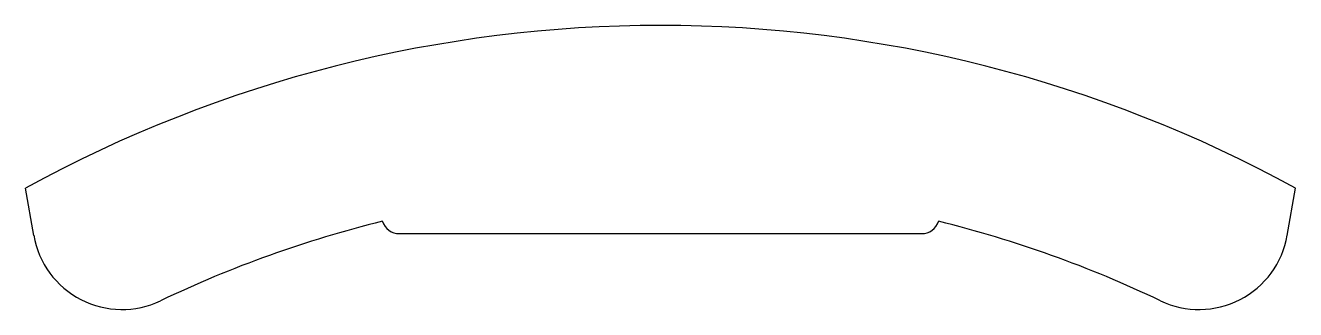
# Model space of a CAD drawing. Header units: millimetres. Extents: x 39 to 181, y 186 to 217.
import ezdxf

# ---------------------------------------------------------------- set-up
doc = ezdxf.new("R2010")
doc.units = ezdxf.units.MM

msp = doc.modelspace()

# ---------------------------------------------------------------- linework, layer by layer
for p, q in [((40.1, 194.09), (39.17, 199.34)), ((179.9, 194.09), (180.83, 199.34)), ((80.89, 194.28), (139.11, 194.28))]:
    msp.add_line(p, q)
for centre, radius, start, end in [((110, 70), 147.46, 61.2946, 118.7054), ((110, 70), 129.43, 103.8638, 115.513), ((80.89, 196.28), 2, 198.3226, 270), ((139.11, 196.28), 2, 270, 341.6774), ((110, 70), 129.43, 64.487, 76.1362), ((49.95, 195.83), 10, 190, 295.513), ((170.05, 195.83), 10, 244.487, 350)]:
    msp.add_arc(centre, radius, start, end)

doc.saveas('drawing.dxf')
